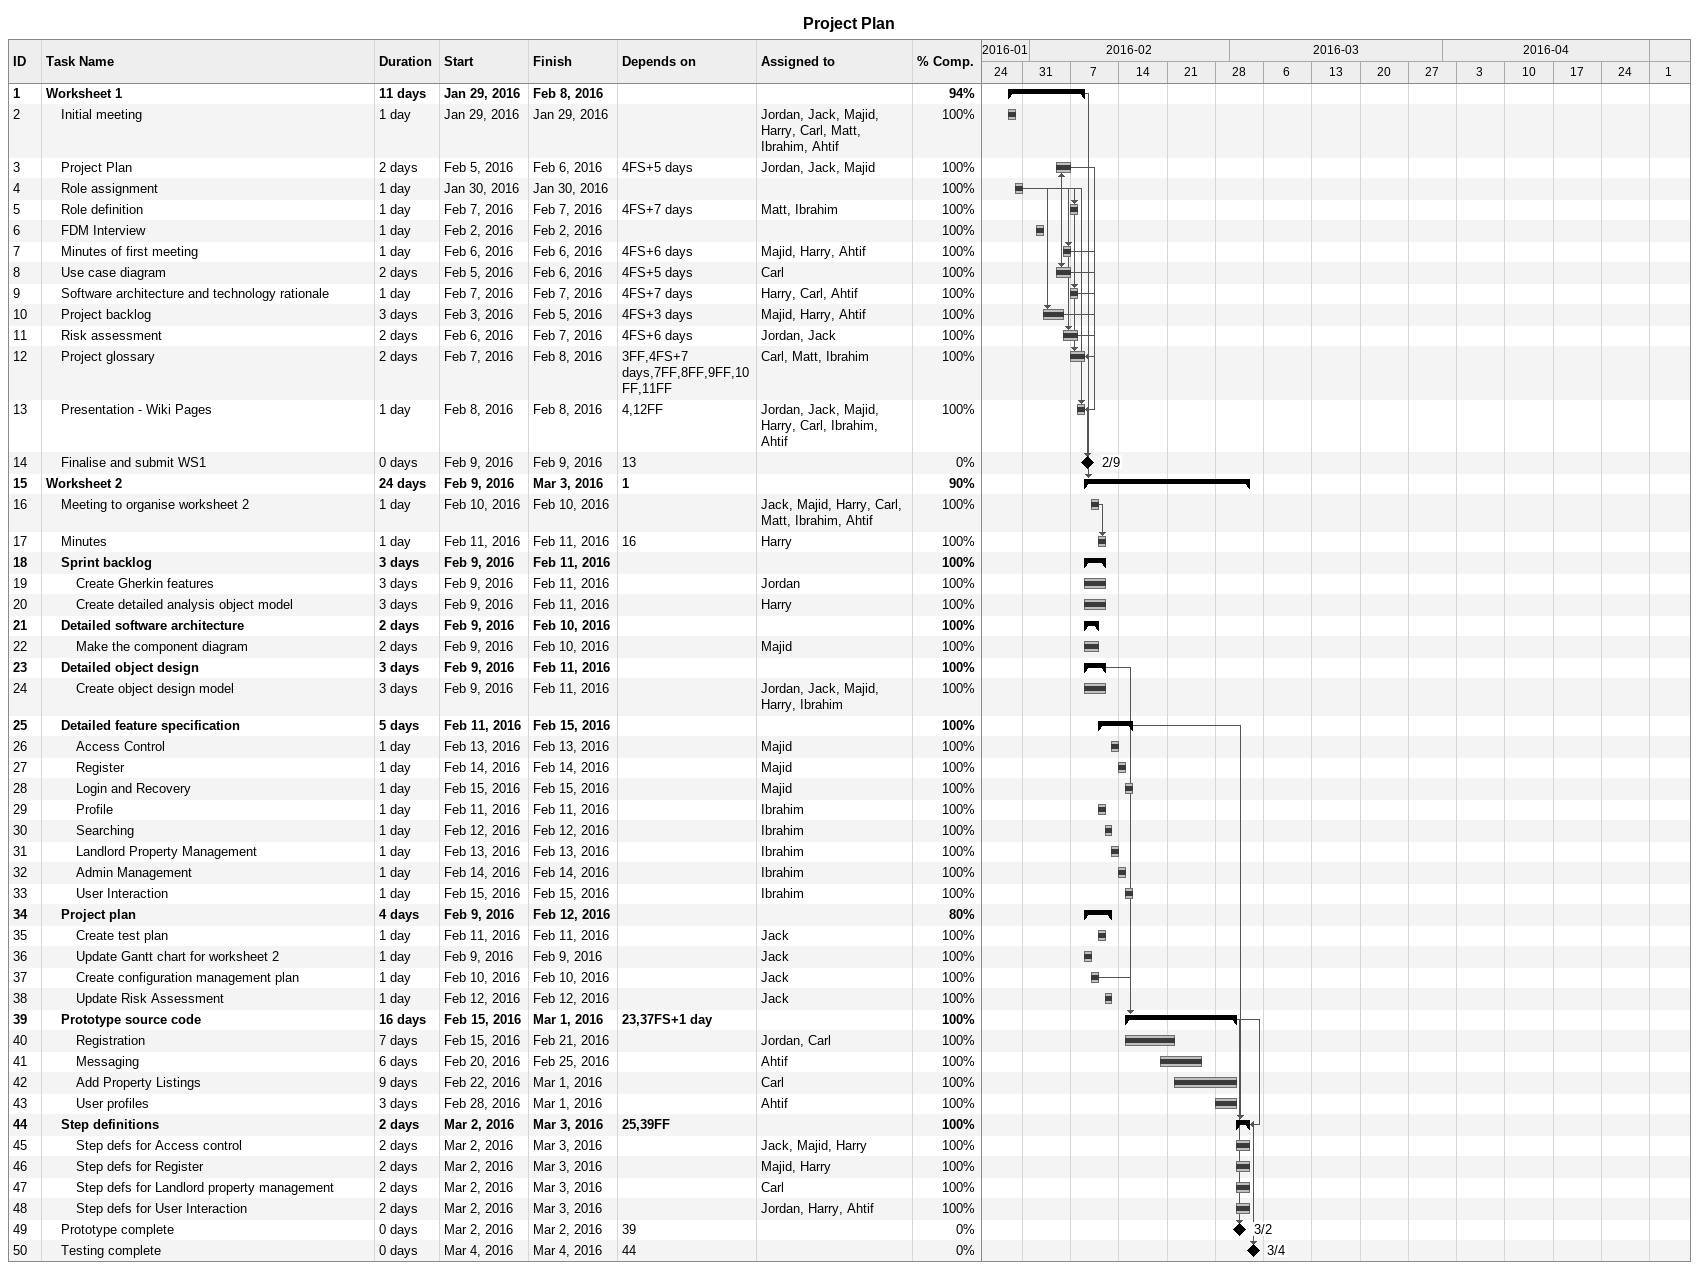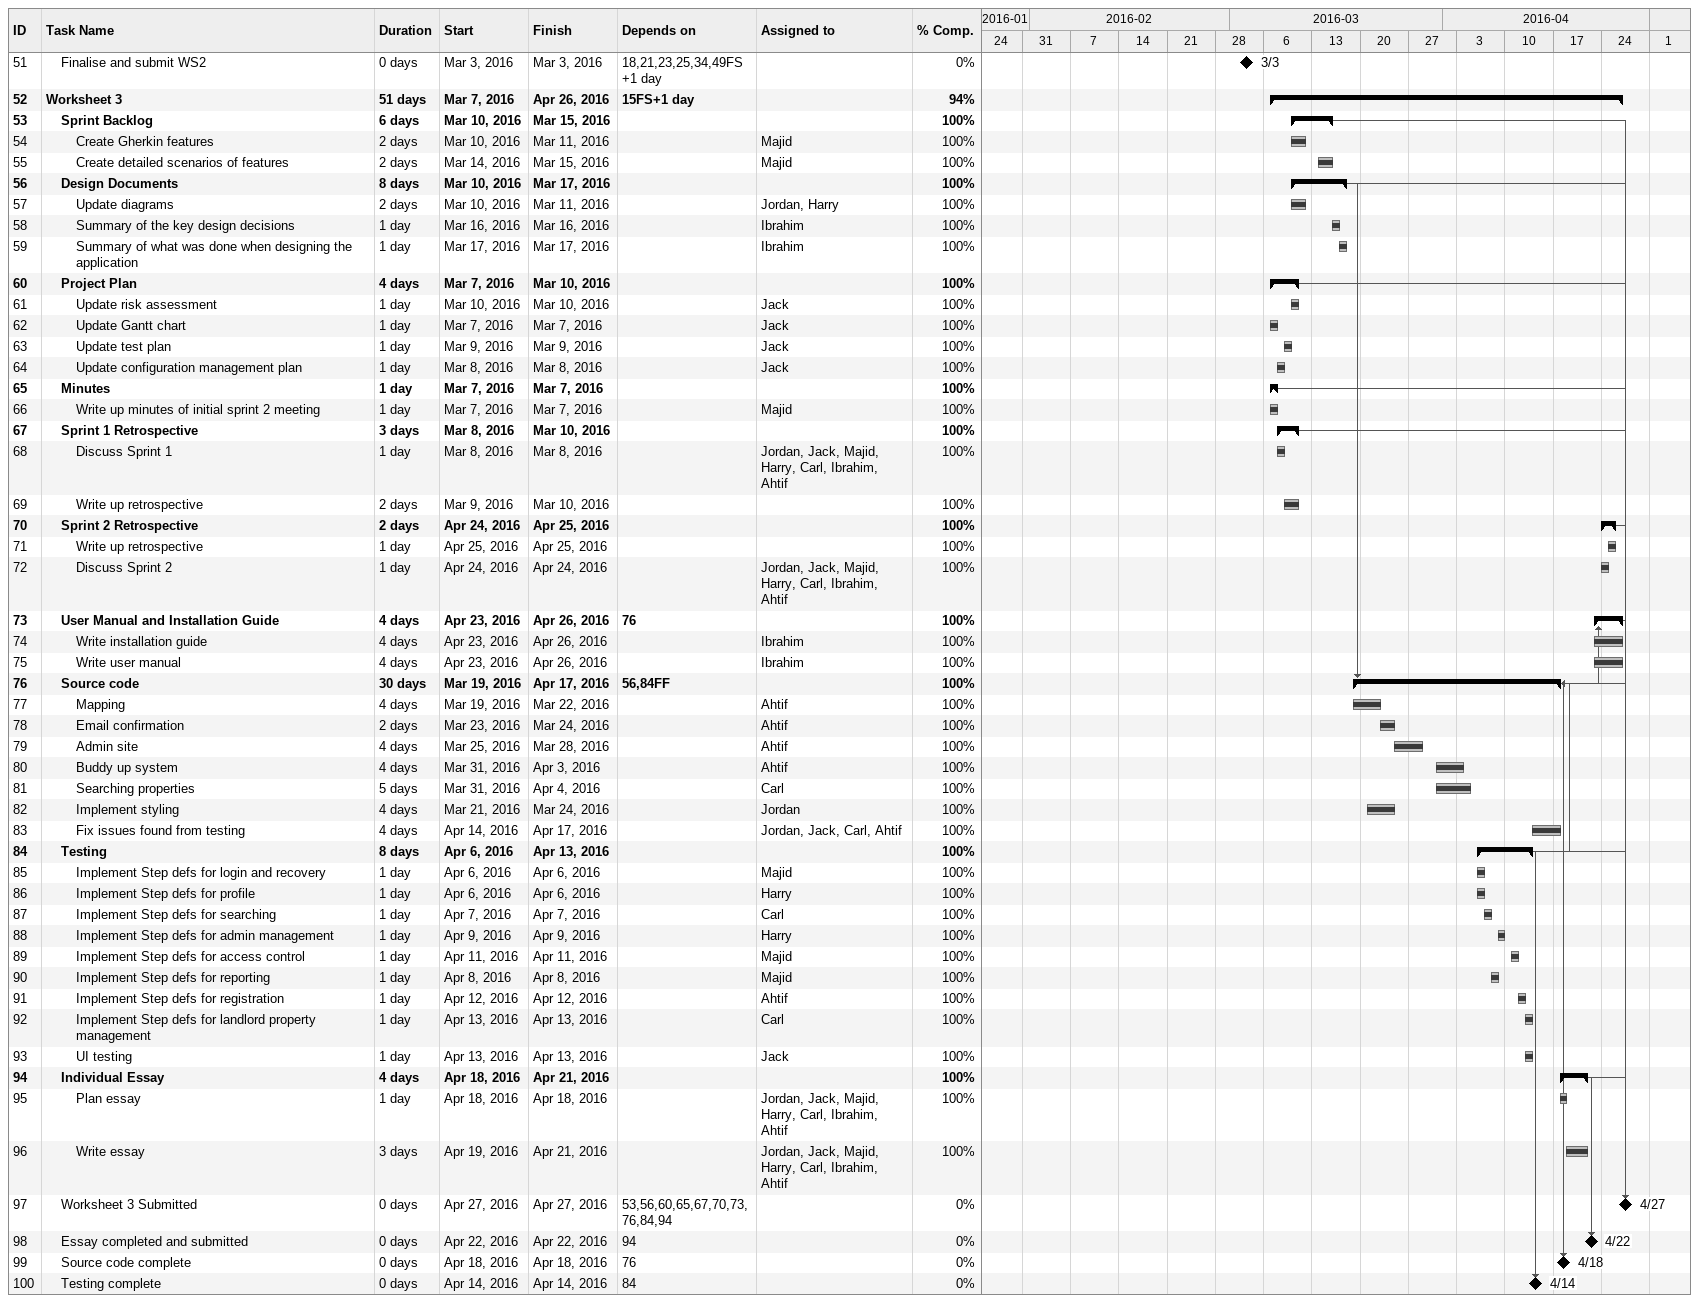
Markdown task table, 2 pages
Project Plan

| ID | Level | Task | Duration | Start | Finish | Predecessors | Resources | % complete |
|---|---|---|---|---|---|---|---|---|
| 1 | 1 | **Worksheet 1** | 11d | 2016-01-29 | 2016-02-08 |  |  | 94 |
| 2 | 2 | Initial meeting | 1d | 2016-01-29 | 2016-01-29 |  | Jordan, Jack, Majid, Harry, Carl, Matt, Ibrahim, Ahtif | 100 |
| 3 | 2 | Project Plan | 2d | 2016-02-05 | 2016-02-06 | 4FS+5d | Jordan, Jack, Majid | 100 |
| 4 | 2 | Role assignment | 1d | 2016-01-30 | 2016-01-30 |  |  | 100 |
| 5 | 2 | Role definition | 1d | 2016-02-07 | 2016-02-07 | 4FS+7d | Matt, Ibrahim | 100 |
| 6 | 2 | FDM Interview | 1d | 2016-02-02 | 2016-02-02 |  |  | 100 |
| 7 | 2 | Minutes of first meeting | 1d | 2016-02-06 | 2016-02-06 | 4FS+6d | Majid, Harry, Ahtif | 100 |
| 8 | 2 | Use case diagram | 2d | 2016-02-05 | 2016-02-06 | 4FS+5d | Carl | 100 |
| 9 | 2 | Software architecture and technology rationale | 1d | 2016-02-07 | 2016-02-07 | 4FS+7d | Harry, Carl, Ahtif | 100 |
| 10 | 2 | Project backlog | 3d | 2016-02-03 | 2016-02-05 | 4FS+3d | Majid, Harry, Ahtif | 100 |
| 11 | 2 | Risk assessment | 2d | 2016-02-06 | 2016-02-07 | 4FS+6d | Jordan, Jack | 100 |
| 12 | 2 | Project glossary | 2d | 2016-02-07 | 2016-02-08 | 3FF, 4FS+7d, 7FF, 8FF, 9FF, 10FF, 11FF | Carl, Matt, Ibrahim | 100 |
| 13 | 2 | Presentation - Wiki Pages | 1d | 2016-02-08 | 2016-02-08 | 4, 12FF | Jordan, Jack, Majid, Harry, Carl, Ibrahim, Ahtif | 100 |
| 14 | 2 | Finalise and submit WS1 | 0d | 2016-02-09 | 2016-02-09 | 13 |  | 0 |
| 15 | 1 | **Worksheet 2** | 24d | 2016-02-09 | 2016-03-03 | 1 |  | 90 |
| 16 | 2 | Meeting to organise worksheet 2 | 1d | 2016-02-10 | 2016-02-10 |  | Jack, Majid, Harry, Carl, Matt, Ibrahim, Ahtif | 100 |
| 17 | 2 | Minutes | 1d | 2016-02-11 | 2016-02-11 | 16 | Harry | 100 |
| 18 | 2 | **Sprint backlog** | 3d | 2016-02-09 | 2016-02-11 |  |  | 100 |
| 19 | 3 | Create Gherkin features | 3d | 2016-02-09 | 2016-02-11 |  | Jordan | 100 |
| 20 | 3 | Create detailed analysis object model | 3d | 2016-02-09 | 2016-02-11 |  | Harry | 100 |
| 21 | 2 | **Detailed software architecture** | 2d | 2016-02-09 | 2016-02-10 |  |  | 100 |
| 22 | 3 | Make the component diagram | 2d | 2016-02-09 | 2016-02-10 |  | Majid | 100 |
| 23 | 2 | **Detailed object design** | 3d | 2016-02-09 | 2016-02-11 |  |  | 100 |
| 24 | 3 | Create object design model | 3d | 2016-02-09 | 2016-02-11 |  | Jordan, Jack, Majid, Harry, Ibrahim | 100 |
| 25 | 2 | **Detailed feature specification** | 5d | 2016-02-11 | 2016-02-15 |  |  | 100 |
| 26 | 3 | Access Control | 1d | 2016-02-13 | 2016-02-13 |  | Majid | 100 |
| 27 | 3 | Register | 1d | 2016-02-14 | 2016-02-14 |  | Majid | 100 |
| 28 | 3 | Login and Recovery | 1d | 2016-02-15 | 2016-02-15 |  | Majid | 100 |
| 29 | 3 | Profile | 1d | 2016-02-11 | 2016-02-11 |  | Ibrahim | 100 |
| 30 | 3 | Searching | 1d | 2016-02-12 | 2016-02-12 |  | Ibrahim | 100 |
| 31 | 3 | Landlord Property Management | 1d | 2016-02-13 | 2016-02-13 |  | Ibrahim | 100 |
| 32 | 3 | Admin Management | 1d | 2016-02-14 | 2016-02-14 |  | Ibrahim | 100 |
| 33 | 3 | User Interaction | 1d | 2016-02-15 | 2016-02-15 |  | Ibrahim | 100 |
| 34 | 2 | **Project plan** | 4d | 2016-02-09 | 2016-02-12 |  |  | 80 |
| 35 | 3 | Create test plan | 1d | 2016-02-11 | 2016-02-11 |  | Jack | 100 |
| 36 | 3 | Update Gantt chart for worksheet 2 | 1d | 2016-02-09 | 2016-02-09 |  | Jack | 100 |
| 37 | 3 | Create configuration management plan | 1d | 2016-02-10 | 2016-02-10 |  | Jack | 100 |
| 38 | 3 | Update Risk Assessment | 1d | 2016-02-12 | 2016-02-12 |  | Jack | 100 |
| 39 | 2 | **Prototype source code** | 16d | 2016-02-15 | 2016-03-01 | 23, 37FS+1d |  | 100 |
| 40 | 3 | Registration | 7d | 2016-02-15 | 2016-02-21 |  | Jordan, Carl | 100 |
| 41 | 3 | Messaging | 6d | 2016-02-20 | 2016-02-25 |  | Ahtif | 100 |
| 42 | 3 | Add Property Listings | 9d | 2016-02-22 | 2016-03-01 |  | Carl | 100 |
| 43 | 3 | User profiles | 3d | 2016-02-28 | 2016-03-01 |  | Ahtif | 100 |
| 44 | 2 | **Step definitions** | 2d | 2016-03-02 | 2016-03-03 | 25, 39FF |  | 100 |
| 45 | 3 | Step defs for Access control | 2d | 2016-03-02 | 2016-03-03 |  | Jack, Majid, Harry | 100 |
| 46 | 3 | Step defs for Register | 2d | 2016-03-02 | 2016-03-03 |  | Majid, Harry | 100 |
| 47 | 3 | Step defs for Landlord property management | 2d | 2016-03-02 | 2016-03-03 |  | Carl | 100 |
| 48 | 3 | Step defs for User Interaction | 2d | 2016-03-02 | 2016-03-03 |  | Jordan, Harry, Ahtif | 100 |
| 49 | 2 | Prototype complete | 0d | 2016-03-02 | 2016-03-02 | 39 |  | 0 |
| 50 | 2 | Testing complete | 0d | 2016-03-04 | 2016-03-04 | 44 |  | 0 |
| 51 | 2 | Finalise and submit WS2 | 0d | 2016-03-03 | 2016-03-03 | 18, 21, 23, 25, 34, 49FS+1d |  | 0 |
| 52 | 1 | **Worksheet 3** | 51d | 2016-03-07 | 2016-04-26 | 15FS+1d |  | 94 |
| 53 | 2 | **Sprint Backlog** | 6d | 2016-03-10 | 2016-03-15 |  |  | 100 |
| 54 | 3 | Create Gherkin features | 2d | 2016-03-10 | 2016-03-11 |  | Majid | 100 |
| 55 | 3 | Create detailed scenarios of features | 2d | 2016-03-14 | 2016-03-15 |  | Majid | 100 |
| 56 | 2 | **Design Documents** | 8d | 2016-03-10 | 2016-03-17 |  |  | 100 |
| 57 | 3 | Update diagrams | 2d | 2016-03-10 | 2016-03-11 |  | Jordan, Harry | 100 |
| 58 | 3 | Summary of the key design decisions | 1d | 2016-03-16 | 2016-03-16 |  | Ibrahim | 100 |
| 59 | 3 | Summary of what was done when designing the application | 1d | 2016-03-17 | 2016-03-17 |  | Ibrahim | 100 |
| 60 | 2 | **Project Plan** | 4d | 2016-03-07 | 2016-03-10 |  |  | 100 |
| 61 | 3 | Update risk assessment | 1d | 2016-03-10 | 2016-03-10 |  | Jack | 100 |
| 62 | 3 | Update Gantt chart | 1d | 2016-03-07 | 2016-03-07 |  | Jack | 100 |
| 63 | 3 | Update test plan | 1d | 2016-03-09 | 2016-03-09 |  | Jack | 100 |
| 64 | 3 | Update configuration management plan | 1d | 2016-03-08 | 2016-03-08 |  | Jack | 100 |
| 65 | 2 | **Minutes** | 1d | 2016-03-07 | 2016-03-07 |  |  | 100 |
| 66 | 3 | Write up minutes of initial sprint 2 meeting | 1d | 2016-03-07 | 2016-03-07 |  | Majid | 100 |
| 67 | 2 | **Sprint 1 Retrospective** | 3d | 2016-03-08 | 2016-03-10 |  |  | 100 |
| 68 | 3 | Discuss Sprint 1 | 1d | 2016-03-08 | 2016-03-08 |  | Jordan, Jack, Majid, Harry, Carl, Ibrahim, Ahtif | 100 |
| 69 | 3 | Write up retrospective | 2d | 2016-03-09 | 2016-03-10 |  |  | 100 |
| 70 | 2 | **Sprint 2 Retrospective** | 2d | 2016-04-24 | 2016-04-25 |  |  | 100 |
| 71 | 3 | Write up retrospective | 1d | 2016-04-25 | 2016-04-25 |  |  | 100 |
| 72 | 3 | Discuss Sprint 2 | 1d | 2016-04-24 | 2016-04-24 |  | Jordan, Jack, Majid, Harry, Carl, Ibrahim, Ahtif | 100 |
| 73 | 2 | **User Manual and Installation Guide** | 4d | 2016-04-23 | 2016-04-26 | 76 |  | 100 |
| 74 | 3 | Write installation guide | 4d | 2016-04-23 | 2016-04-26 |  | Ibrahim | 100 |
| 75 | 3 | Write user manual | 4d | 2016-04-23 | 2016-04-26 |  | Ibrahim | 100 |
| 76 | 2 | **Source code** | 30d | 2016-03-19 | 2016-04-17 | 56, 84FF |  | 100 |
| 77 | 3 | Mapping | 4d | 2016-03-19 | 2016-03-22 |  | Ahtif | 100 |
| 78 | 3 | Email confirmation | 2d | 2016-03-23 | 2016-03-24 |  | Ahtif | 100 |
| 79 | 3 | Admin site | 4d | 2016-03-25 | 2016-03-28 |  | Ahtif | 100 |
| 80 | 3 | Buddy up system | 4d | 2016-03-31 | 2016-04-03 |  | Ahtif | 100 |
| 81 | 3 | Searching properties | 5d | 2016-03-31 | 2016-04-04 |  | Carl | 100 |
| 82 | 3 | Implement styling | 4d | 2016-03-21 | 2016-03-24 |  | Jordan | 100 |
| 83 | 3 | Fix issues found from testing | 4d | 2016-04-14 | 2016-04-17 |  | Jordan, Jack, Carl, Ahtif | 100 |
| 84 | 2 | **Testing** | 8d | 2016-04-06 | 2016-04-13 |  |  | 100 |
| 85 | 3 | Implement Step defs for login and recovery | 1d | 2016-04-06 | 2016-04-06 |  | Majid | 100 |
| 86 | 3 | Implement Step defs for profile | 1d | 2016-04-06 | 2016-04-06 |  | Harry | 100 |
| 87 | 3 | Implement Step defs for searching | 1d | 2016-04-07 | 2016-04-07 |  | Carl | 100 |
| 88 | 3 | Implement Step defs for admin management | 1d | 2016-04-09 | 2016-04-09 |  | Harry | 100 |
| 89 | 3 | Implement Step defs for access control | 1d | 2016-04-11 | 2016-04-11 |  | Majid | 100 |
| 90 | 3 | Implement Step defs for reporting | 1d | 2016-04-08 | 2016-04-08 |  | Majid | 100 |
| 91 | 3 | Implement Step defs for registration | 1d | 2016-04-12 | 2016-04-12 |  | Ahtif | 100 |
| 92 | 3 | Implement Step defs for landlord property management | 1d | 2016-04-13 | 2016-04-13 |  | Carl | 100 |
| 93 | 3 | UI testing | 1d | 2016-04-13 | 2016-04-13 |  | Jack | 100 |
| 94 | 2 | **Individual Essay** | 4d | 2016-04-18 | 2016-04-21 |  |  | 100 |
| 95 | 3 | Plan essay | 1d | 2016-04-18 | 2016-04-18 |  | Jordan, Jack, Majid, Harry, Carl, Ibrahim, Ahtif | 100 |
| 96 | 3 | Write essay | 3d | 2016-04-19 | 2016-04-21 |  | Jordan, Jack, Majid, Harry, Carl, Ibrahim, Ahtif | 100 |
| 97 | 2 | Worksheet 3 Submitted | 0d | 2016-04-27 | 2016-04-27 | 53, 56, 60, 65, 67, 70, 73, 76, 84, 94 |  | 0 |
| 98 | 2 | Essay completed and submitted | 0d | 2016-04-22 | 2016-04-22 | 94 |  | 0 |
| 99 | 2 | Source code complete | 0d | 2016-04-18 | 2016-04-18 | 76 |  | 0 |
| 100 | 2 | Testing complete | 0d | 2016-04-14 | 2016-04-14 | 84 |  | 0 |
